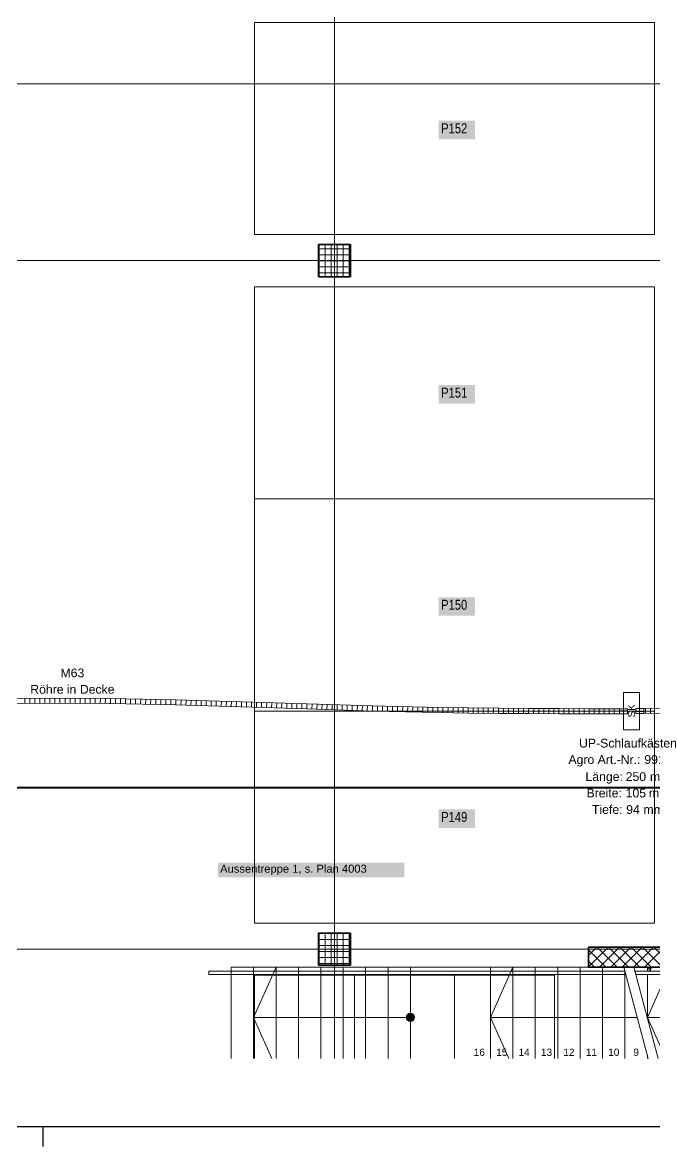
# Model space of a CAD drawing. Extents: x -882 to 613, y -179 to 707.
# Drawn here: x -652.5 to -494.5, y -179.5 to 101.3 of the extents above; entities that cross this region are included whole.
import ezdxf
from ezdxf.lldxf.tags import DXFTag

# ---------------------------------------------------------------- set-up
doc = ezdxf.new("R2010")
doc.units = 0
doc.layers.get('0').update_dxf_attribs({"lineweight": 13})
for name, color, linetype, lineweight, true_color in [('A-____-MATC-OTLN', 7, 'Strichpunkt - Mittel', 40, 0x0080ff), ('EL01_WAN_Röhre Decke', 1, 'Continuous', 13, 0xff0000), ('EL01_WAN_Röhre Decke Typ', 1, 'Continuous', 13, 0xff0000), ('EL01_WAN_Schlaufkasten', 1, 'Continuous', 13, 0xff0000)]:
    doc.layers.add(name, color=color, linetype=linetype, lineweight=lineweight, true_color=true_color)
for name, color, linetype, lineweight in [('A-____-NOTE-TEXT', 7, 'Continuous', 9), ('A-FLOR-____-OTLN', 7, 'Continuous', 9), ('A-FLOR-HRAL-MBND', 7, '_Verdeckte Linien_', 9), ('A-FLOR-HRAL-OTLN', 7, 'Continuous', 9), ('A-WALL-____-MCUT', 7, 'Continuous', 35), ('A-WALL-____-PATT', 7, 'Continuous', 35), ('C-PRKG-____-IDEN', 7, 'Continuous', 5), ('C-PRKG-____-OTLN', 7, 'Continuous', 9), ('S-COLS-____-MCUT', 7, 'Continuous', 35), ('S-COLS-____-OTLN', 7, 'Continuous', 9), ('S-GRID-____-OTLN', 7, 'Continuous', 5), ('S-STRS-____-MBND', 7, '_Strichpunkt - Fein', 9), ('S-STRS-____-OTLN', 7, 'Continuous', 9)]:
    doc.layers.add(name, color=color, linetype=linetype, lineweight=lineweight)
doc.styles.get("Standard").update_dxf_attribs({"font": 'arial.ttf'})
tags = doc.linetypes.add('_Rasterlinie_', pattern=[0.375, 0.2, -0.05, 0.075, -0.05]).pattern_tags.tags
tags[10:11] = [DXFTag(74, 4), DXFTag(75, 0), DXFTag(340, '0'), DXFTag(46, 1.0), DXFTag(50, 0.0), DXFTag(44, 0.0), DXFTag(45, 0.0)]
tags[8:9] = [DXFTag(74, 4), DXFTag(75, 0), DXFTag(340, '0'), DXFTag(46, 1.0), DXFTag(50, 0.0), DXFTag(44, 0.0), DXFTag(45, 0.0)]
tags[6:7] = [DXFTag(74, 4), DXFTag(75, 0), DXFTag(340, '0'), DXFTag(46, 1.0), DXFTag(50, 0.0), DXFTag(44, 0.0), DXFTag(45, 0.0)]
tags[4:5] = [DXFTag(74, 4), DXFTag(75, 0), DXFTag(340, '0'), DXFTag(46, 1.0), DXFTag(50, 0.0), DXFTag(44, 0.0), DXFTag(45, 0.0)]
tags = doc.linetypes.add('_Strichpunkt - Fein', pattern=[0.2, 0.1, -0.05, 0, -0.05]).pattern_tags.tags
tags[10:11] = [DXFTag(74, 4), DXFTag(75, 0), DXFTag(340, '0'), DXFTag(46, 1.0), DXFTag(50, 0.0), DXFTag(44, 0.0), DXFTag(45, 0.0)]
tags[8:9] = [DXFTag(74, 4), DXFTag(75, 0), DXFTag(340, '0'), DXFTag(46, 1.0), DXFTag(50, 0.0), DXFTag(44, 0.0), DXFTag(45, 0.0)]
tags[6:7] = [DXFTag(74, 4), DXFTag(75, 0), DXFTag(340, '0'), DXFTag(46, 1.0), DXFTag(50, 0.0), DXFTag(44, 0.0), DXFTag(45, 0.0)]
tags[4:5] = [DXFTag(74, 4), DXFTag(75, 0), DXFTag(340, '0'), DXFTag(46, 1.0), DXFTag(50, 0.0), DXFTag(44, 0.0), DXFTag(45, 0.0)]
tags = doc.linetypes.add('_Verdeckte Linien_', pattern=[0.15, 0.1, -0.05]).pattern_tags.tags
tags[6:7] = [DXFTag(74, 4), DXFTag(75, 0), DXFTag(340, '0'), DXFTag(46, 1.0), DXFTag(50, 0.0), DXFTag(44, 0.0), DXFTag(45, 0.0)]
tags[4:5] = [DXFTag(74, 4), DXFTag(75, 0), DXFTag(340, '0'), DXFTag(46, 1.0), DXFTag(50, 0.0), DXFTag(44, 0.0), DXFTag(45, 0.0)]
tags = doc.linetypes.add('Strichpunkt - Mittel', pattern=[0.35, 0.15, -0.1, 0, -0.1]).pattern_tags.tags
tags[10:11] = [DXFTag(74, 4), DXFTag(75, 0), DXFTag(340, '0'), DXFTag(46, 1.0), DXFTag(50, 0.0), DXFTag(44, 0.0), DXFTag(45, 0.0)]
tags[8:9] = [DXFTag(74, 4), DXFTag(75, 0), DXFTag(340, '0'), DXFTag(46, 1.0), DXFTag(50, 0.0), DXFTag(44, 0.0), DXFTag(45, 0.0)]
tags[6:7] = [DXFTag(74, 4), DXFTag(75, 0), DXFTag(340, '0'), DXFTag(46, 1.0), DXFTag(50, 0.0), DXFTag(44, 0.0), DXFTag(45, 0.0)]
tags[4:5] = [DXFTag(74, 4), DXFTag(75, 0), DXFTag(340, '0'), DXFTag(46, 1.0), DXFTag(50, 0.0), DXFTag(44, 0.0), DXFTag(45, 0.0)]
tags = doc.linetypes.add('STRICHPUNKT2', pattern=[12.7, 6.35, -3.175, 0, -3.175]).pattern_tags.tags
tags[10:11] = [DXFTag(74, 4), DXFTag(75, 0), DXFTag(340, '0'), DXFTag(46, 0.0), DXFTag(50, 0.0), DXFTag(44, 0.0), DXFTag(45, 0.0)]
tags[8:9] = [DXFTag(74, 4), DXFTag(75, 0), DXFTag(340, '0'), DXFTag(46, 0.0), DXFTag(50, 0.0), DXFTag(44, 0.0), DXFTag(45, 0.0)]
tags[6:7] = [DXFTag(74, 4), DXFTag(75, 0), DXFTag(340, '0'), DXFTag(46, 0.0), DXFTag(50, 0.0), DXFTag(44, 0.0), DXFTag(45, 0.0)]
tags[4:5] = [DXFTag(74, 4), DXFTag(75, 0), DXFTag(340, '0'), DXFTag(46, 0.0), DXFTag(50, 0.0), DXFTag(44, 0.0), DXFTag(45, 0.0)]

# ---------------------------------------------------------------- blocks, each defined once
blk = doc.blocks.new('Referenz-A0UJ2IESXE', base_point=(-902.38, -164.15))
at = {"layer": 'A-____-MATC-OTLN', "color": 0, "linetype": 'Strichpunkt - Mittel', "ltscale": 0.4}
blk.add_line((-854.49, -89.81), (391.8, -89.81), dxfattribs=at)
at = {"layer": 'A-____-NOTE-TEXT', "color": 7, "linetype": 'Continuous', "lineweight": 5, "ltscale": 0.13, "true_color": 0xffffff}
for points in [[(-603.58, -112.26), (-557.05, -112.26), (-603.58, -108.58)], [(-557.05, -112.26), (-603.58, -108.58), (-557.05, -108.58)]]:
    blk.add_solid(points, dxfattribs=at)
at = {"layer": 'A-FLOR-____-OTLN', "color": 0, "linetype": 'Continuous', "ltscale": 0.13}
blk.add_line((105.49, 85.94), (-794.51, 85.94), dxfattribs=at)
at = {"layer": 'A-FLOR-HRAL-MBND', "color": 0, "linetype": '_Verdeckte Linien_', "ltscale": 0.13}
for p, q in [((-605.91, -136.51), (-605.91, -135.71)), ((-594.71, -135.71), (-605.91, -135.71)), ((-594.71, -136.51), (-605.91, -136.51)), ((-549.91, -135.71), (-594.71, -135.71)), ((-549.91, -136.51), (-594.71, -136.51)), ((-535.51, -135.71), (-549.91, -135.71)), ((-535.51, -136.51), (-549.91, -136.51)), ((-501.93, -135.71), (-535.51, -135.71)), ((-501.72, -136.51), (-535.51, -136.51))]:
    blk.add_line(p, q, dxfattribs=at)
at = {"layer": 'A-FLOR-HRAL-OTLN', "color": 0, "linetype": 'Continuous', "ltscale": 0.13}
for p, q in [((-496.21, -134.71), (-496.21, -134.91)), ((-495.71, -134.71), (-496.21, -134.71)), ((-495.21, -134.71), (-495.71, -134.71)), ((-495.21, -134.91), (-495.21, -134.71)), ((-499.39, -135.71), (-499.18, -136.51)), ((-451.62, -135.71), (-499.39, -135.71)), ((-451.62, -136.51), (-499.18, -136.51)), ((-496.21, -134.91), (-495.71, -134.91)), ((-495.86, -134.91), (-495.86, -135.71)), ((-495.71, -134.91), (-495.21, -134.91)), ((-495.56, -135.71), (-495.56, -134.91))]:
    blk.add_line(p, q, dxfattribs=at)
at = {"layer": 'A-WALL-____-MCUT', "color": 0, "linetype": 'Continuous', "ltscale": 0.35}
for p, q in [((-394.51, -129.71), (-511.01, -129.71)), ((-511.01, -129.71), (-511.01, -134.71)), ((-511.01, -134.71), (-496.21, -134.71)), ((-495.21, -134.71), (-474.16, -134.71))]:
    blk.add_line(p, q, dxfattribs=at)
at = {"layer": 'A-WALL-____-PATT', "color": 0, "linetype": 'Continuous', "lineweight": 9, "ltscale": 0.13}
for p, q in [((-511.01, -131.77), (-508.95, -129.71)), ((-511.01, -134.6), (-506.12, -129.71)), ((-506.69, -134.71), (-511.01, -130.38)), ((-503.86, -134.71), (-508.86, -129.71)), ((-508.29, -134.71), (-503.29, -129.71)), ((-501.03, -134.71), (-506.03, -129.71)), ((-505.46, -134.71), (-500.46, -129.71)), ((-498.2, -134.71), (-503.2, -129.71)), ((-502.63, -134.71), (-497.63, -129.71)), ((-495.37, -134.71), (-500.37, -129.71)), ((-499.8, -134.71), (-494.8, -129.71)), ((-492.54, -134.71), (-497.54, -129.71)), ((-496.98, -134.71), (-491.98, -129.71)), ((-489.71, -134.71), (-494.71, -129.71)), ((-509.51, -134.71), (-511.01, -133.21))]:
    blk.add_line(p, q, dxfattribs=at)
at = {"layer": 'C-PRKG-____-IDEN', "color": 7, "linetype": 'Continuous', "ltscale": 0.13, "true_color": 0xffffff}
for points in [[(-548.47, 72.12), (-539.4, 72.12), (-548.47, 76.72)], [(-539.4, 72.12), (-548.47, 76.72), (-539.4, 76.72)], [(-548.47, 6.1), (-539.4, 6.1), (-548.47, 10.7)], [(-539.4, 6.1), (-548.47, 10.7), (-539.4, 10.7)], [(-548.47, -46.89), (-539.4, -46.89), (-548.47, -42.29)], [(-539.4, -46.89), (-548.47, -42.29), (-539.4, -42.29)], [(-548.47, -99.88), (-539.4, -99.88), (-548.47, -95.28)], [(-539.4, -99.88), (-548.47, -95.28), (-539.4, -95.28)]]:
    blk.add_solid(points, dxfattribs=at)
at = {"layer": 'C-PRKG-____-OTLN', "color": 0, "linetype": 'Continuous', "ltscale": 0.13}
for p, q in [((-594.51, 101.28), (-494.51, 101.28)), ((-594.51, 48.29), (-594.51, 101.28)), ((-494.51, 101.28), (-594.51, 101.28)), ((-594.51, 101.28), (-594.51, 48.29)), ((-594.51, 48.29), (-594.51, 101.28)), ((-594.51, 101.28), (-494.51, 101.28)), ((-594.51, 101.28), (-594.51, 101.28)), ((-494.51, 48.29), (-494.51, 101.28)), ((-494.51, 48.29), (-494.51, 101.28)), ((-494.51, 101.28), (-494.51, 48.29)), ((-494.51, 101.28), (-494.51, 101.28)), ((-594.51, 48.29), (-494.51, 48.29)), ((-594.51, 48.29), (-494.51, 48.29)), ((-494.51, 48.29), (-594.51, 48.29)), ((-594.51, 48.29), (-594.51, 48.29)), ((-494.51, 48.29), (-494.51, 48.29)), ((-594.51, 35.26), (-494.51, 35.26)), ((-594.51, 35.26), (-594.51, -17.73)), ((-594.51, 35.26), (-594.51, -17.73)), ((-494.51, 35.26), (-594.51, 35.26)), ((-594.51, 35.26), (-494.51, 35.26)), ((-594.51, -17.73), (-594.51, 35.26)), ((-594.51, 35.26), (-594.51, 35.26)), ((-494.51, 35.26), (-494.51, -17.73)), ((-494.51, -17.73), (-494.51, 35.26)), ((-494.51, 35.26), (-494.51, -17.73)), ((-494.51, 35.26), (-494.51, 35.26)), ((-594.51, -17.73), (-494.51, -17.73)), ((-594.51, -17.73), (-594.51, -70.72)), ((-594.51, -17.73), (-594.51, -70.72)), ((-494.51, -17.73), (-594.51, -17.73)), ((-594.51, -17.73), (-494.51, -17.73)), ((-594.51, -70.72), (-594.51, -17.73)), ((-594.51, -17.73), (-594.51, -17.73)), ((-594.51, -17.73), (-494.51, -17.73)), ((-594.51, -17.73), (-494.51, -17.73)), ((-494.51, -17.73), (-594.51, -17.73)), ((-594.51, -17.73), (-594.51, -17.73)), ((-494.51, -17.73), (-494.51, -70.72)), ((-494.51, -70.72), (-494.51, -17.73)), ((-494.51, -17.73), (-494.51, -70.72)), ((-494.51, -17.73), (-494.51, -17.73)), ((-494.51, -17.73), (-494.51, -17.73)), ((-594.51, -70.72), (-494.51, -70.72)), ((-594.51, -70.72), (-594.51, -123.71)), ((-594.51, -70.72), (-594.51, -123.71)), ((-494.51, -70.72), (-594.51, -70.72)), ((-594.51, -70.72), (-494.51, -70.72)), ((-594.51, -123.71), (-594.51, -70.72)), ((-594.51, -70.72), (-594.51, -70.72)), ((-594.51, -70.72), (-494.51, -70.72)), ((-594.51, -70.72), (-494.51, -70.72)), ((-494.51, -70.72), (-594.51, -70.72)), ((-594.51, -70.72), (-594.51, -70.72)), ((-494.51, -70.72), (-494.51, -123.71)), ((-494.51, -123.71), (-494.51, -70.72)), ((-494.51, -70.72), (-494.51, -123.71)), ((-494.51, -70.72), (-494.51, -70.72)), ((-494.51, -70.72), (-494.51, -70.72)), ((-594.51, -123.71), (-494.51, -123.71)), ((-594.51, -123.71), (-494.51, -123.71)), ((-494.51, -123.71), (-594.51, -123.71)), ((-594.51, -123.71), (-594.51, -123.71)), ((-494.51, -123.71), (-494.51, -123.71)), ((-594.51, -136.71), (-594.51, -157.46)), ((-569.51, -136.71), (-594.51, -136.71)), ((-569.51, -136.71), (-594.51, -136.71)), ((-594.51, -136.71), (-594.51, -157.46)), ((-594.51, -157.46), (-594.51, -136.71)), ((-594.51, -136.71), (-569.51, -136.71)), ((-594.51, -136.71), (-594.51, -136.71)), ((-569.51, -136.71), (-569.51, -157.46)), ((-544.51, -136.71), (-569.51, -136.71)), ((-544.51, -136.71), (-569.51, -136.71)), ((-569.51, -136.71), (-569.51, -157.46)), ((-569.51, -157.46), (-569.51, -136.71)), ((-569.51, -136.71), (-544.51, -136.71)), ((-569.51, -136.71), (-569.51, -136.71)), ((-569.51, -136.71), (-569.51, -157.46)), ((-569.51, -157.46), (-569.51, -136.71)), ((-569.51, -136.71), (-569.51, -157.46)), ((-569.51, -136.71), (-569.51, -136.71)), ((-544.51, -136.71), (-544.51, -157.46)), ((-519.51, -136.71), (-544.51, -136.71)), ((-519.51, -136.71), (-544.51, -136.71)), ((-544.51, -136.71), (-544.51, -157.46)), ((-544.51, -157.46), (-544.51, -136.71)), ((-544.51, -136.71), (-519.51, -136.71)), ((-544.51, -136.71), (-544.51, -136.71)), ((-544.51, -136.71), (-544.51, -157.46)), ((-544.51, -157.46), (-544.51, -136.71)), ((-544.51, -136.71), (-544.51, -157.46)), ((-544.51, -136.71), (-544.51, -136.71)), ((-519.51, -136.71), (-519.51, -157.46)), ((-519.51, -157.46), (-519.51, -136.71)), ((-519.51, -136.71), (-519.51, -157.46)), ((-519.51, -136.71), (-519.51, -136.71))]:
    blk.add_line(p, q, dxfattribs=at)
at = {"layer": 'S-COLS-____-MCUT', "color": 0, "linetype": 'Continuous', "ltscale": 0.35}
for p, q in [((-570.51, 45.79), (-578.51, 45.79)), ((-578.51, 45.79), (-578.51, 37.79)), ((-570.51, 37.79), (-570.51, 45.79)), ((-578.51, 37.79), (-570.51, 37.79)), ((-570.51, -126.21), (-578.51, -126.21)), ((-578.51, -126.21), (-578.51, -134.21)), ((-570.51, -134.21), (-570.51, -126.21)), ((-578.51, -134.21), (-570.51, -134.21))]:
    blk.add_line(p, q, dxfattribs=at)
at = {"layer": 'S-COLS-____-OTLN', "color": 0, "linetype": 'Continuous', "ltscale": 0.13}
for p, q in [((-578.35, 37.79), (-578.35, 45.79)), ((-576.85, 37.79), (-576.85, 45.79)), ((-575.35, 37.79), (-575.35, 45.79)), ((-573.85, 37.79), (-573.85, 45.79)), ((-572.35, 37.79), (-572.35, 45.79)), ((-570.85, 37.79), (-570.85, 45.79)), ((-578.51, 44.76), (-570.51, 44.76)), ((-578.51, 43.26), (-570.51, 43.26)), ((-578.51, 41.76), (-570.51, 41.76)), ((-578.51, 40.26), (-570.51, 40.26)), ((-578.51, 38.76), (-570.51, 38.76)), ((-578.51, -126.24), (-570.51, -126.24)), ((-578.35, -134.21), (-578.35, -126.21)), ((-576.85, -134.21), (-576.85, -126.21)), ((-575.35, -134.21), (-575.35, -126.21)), ((-573.85, -134.21), (-573.85, -126.21)), ((-572.35, -134.21), (-572.35, -126.21)), ((-570.85, -134.21), (-570.85, -126.21)), ((-578.51, -127.74), (-570.51, -127.74)), ((-578.51, -129.24), (-570.51, -129.24)), ((-578.51, -130.74), (-570.51, -130.74)), ((-578.51, -132.24), (-570.51, -132.24)), ((-578.51, -133.74), (-570.51, -133.74))]:
    blk.add_line(p, q, dxfattribs=at)
at = {"layer": 'S-GRID-____-OTLN', "color": 0, "linetype": '_Rasterlinie_', "ltscale": 0.13}
for p, q in [((-574.51, -157.46), (-574.51, 660.29)), ((-854.49, 41.79), (45.92, 41.79)), ((-854.49, -130.21), (391.8, -130.21))]:
    blk.add_line(p, q, dxfattribs=at)
at = {"layer": 'S-STRS-____-MBND', "color": 0, "linetype": '_Strichpunkt - Fein', "ltscale": 0.13}
for p, q in [((-600.31, -157.46), (-600.31, -134.71)), ((-555.51, -134.71), (-600.31, -134.71)), ((-594.71, -157.46), (-594.71, -134.71)), ((-594.71, -157.46), (-594.71, -134.71)), ((-589.11, -157.46), (-589.11, -134.71)), ((-589.11, -157.46), (-589.11, -134.71)), ((-583.51, -157.46), (-583.51, -134.71)), ((-583.51, -157.46), (-583.51, -134.71)), ((-577.91, -157.46), (-577.91, -134.71)), ((-577.91, -157.46), (-577.91, -134.71)), ((-572.31, -157.46), (-572.31, -134.71)), ((-572.31, -157.46), (-572.31, -134.71)), ((-566.71, -157.46), (-566.71, -134.71)), ((-566.71, -157.46), (-566.71, -134.71)), ((-561.11, -157.46), (-561.11, -134.71)), ((-561.11, -157.46), (-561.11, -134.71)), ((-535.51, -134.71), (-555.51, -134.71)), ((-555.51, -157.46), (-555.51, -134.71)), ((-555.51, -157.46), (-555.51, -134.71)), ((-535.51, -157.46), (-535.51, -134.71)), ((-502.2, -134.71), (-535.51, -134.71)), ((-535.51, -157.46), (-535.51, -134.71)), ((-529.91, -157.46), (-529.91, -134.71)), ((-529.91, -157.46), (-529.91, -134.71)), ((-524.31, -157.46), (-524.31, -134.71)), ((-524.31, -157.46), (-524.31, -134.71)), ((-518.71, -157.46), (-518.71, -134.71)), ((-518.71, -157.46), (-518.71, -134.71)), ((-513.11, -157.46), (-513.11, -134.71)), ((-513.11, -157.46), (-513.11, -134.71)), ((-507.51, -157.46), (-507.51, -134.71)), ((-507.51, -157.46), (-507.51, -134.71)), ((-502.2, -134.71), (-496.11, -157.46)), ((-501.91, -157.46), (-501.91, -135.79)), ((-501.91, -157.46), (-501.91, -135.79)), ((-496.31, -157.46), (-496.31, -156.69)), ((-496.31, -157.46), (-496.31, -156.69))]:
    blk.add_line(p, q, dxfattribs=at)
at = {"layer": 'S-STRS-____-MBND', "color": 0, "linetype": '_Verdeckte Linien_', "ltscale": 0.13}
for p, q in [((-594.71, -147.21), (-589.11, -134.71)), ((-535.51, -147.21), (-529.91, -134.71)), ((-555.51, -147.21), (-594.71, -147.21)), ((-594.71, -147.21), (-590.12, -157.46)), ((-556.5, -147.08), (-556.51, -147.21)), ((-556.51, -147.21), (-556.5, -147.34)), ((-556.48, -146.95), (-556.5, -147.08)), ((-556.5, -147.34), (-556.48, -147.47)), ((-556.44, -146.83), (-556.48, -146.95)), ((-556.48, -147.47), (-556.44, -147.59)), ((-556.17, -146.45), (-556.47, -146.93)), ((-556.47, -146.93), (-556.47, -147.49)), ((-556.47, -147.49), (-556.17, -147.96)), ((-556.38, -146.71), (-556.44, -146.83)), ((-556.44, -147.59), (-556.38, -147.71)), ((-556.31, -146.6), (-556.38, -146.71)), ((-556.38, -147.71), (-556.31, -147.82)), ((-556.22, -146.5), (-556.31, -146.6)), ((-556.31, -147.82), (-556.22, -147.92)), ((-556.12, -146.41), (-556.22, -146.5)), ((-556.22, -147.92), (-556.12, -148)), ((-555.65, -146.22), (-556.17, -146.45)), ((-556.17, -147.96), (-555.65, -148.2)), ((-556.01, -146.34), (-556.12, -146.41)), ((-556.12, -148), (-556.01, -148.07)), ((-555.89, -146.28), (-556.01, -146.34)), ((-556.01, -148.07), (-555.89, -148.13)), ((-555.77, -146.24), (-555.89, -146.28)), ((-555.89, -148.13), (-555.77, -148.17)), ((-555.64, -146.22), (-555.77, -146.24)), ((-555.77, -148.17), (-555.64, -148.2)), ((-555.1, -146.3), (-555.65, -146.22)), ((-555.65, -148.2), (-555.1, -148.12)), ((-555.51, -146.21), (-555.64, -146.22)), ((-555.64, -148.2), (-555.51, -148.21)), ((-555.38, -146.22), (-555.51, -146.21)), ((-555.51, -148.21), (-555.38, -148.2)), ((-555.25, -146.24), (-555.38, -146.22)), ((-555.38, -148.2), (-555.25, -148.17)), ((-555.13, -146.28), (-555.25, -146.24)), ((-555.25, -148.17), (-555.13, -148.13)), ((-555.01, -146.34), (-555.13, -146.28)), ((-555.13, -148.13), (-555.01, -148.07)), ((-554.67, -146.67), (-555.1, -146.3)), ((-555.1, -148.12), (-554.67, -147.75)), ((-554.9, -146.41), (-555.01, -146.34)), ((-555.01, -148.07), (-554.9, -148)), ((-554.81, -146.5), (-554.9, -146.41)), ((-554.9, -148), (-554.81, -147.92)), ((-554.72, -146.6), (-554.81, -146.5)), ((-554.81, -147.92), (-554.72, -147.82)), ((-554.65, -146.71), (-554.72, -146.6)), ((-554.72, -147.82), (-554.65, -147.71)), ((-554.51, -147.21), (-554.67, -146.67)), ((-554.67, -147.75), (-554.51, -147.21)), ((-554.59, -146.83), (-554.65, -146.71)), ((-554.65, -147.71), (-554.59, -147.59)), ((-554.55, -146.95), (-554.59, -146.83)), ((-554.59, -147.59), (-554.55, -147.47)), ((-554.52, -147.08), (-554.55, -146.95)), ((-554.55, -147.47), (-554.52, -147.34)), ((-554.51, -147.21), (-554.52, -147.08)), ((-554.52, -147.34), (-554.51, -147.21)), ((-498.85, -147.21), (-535.51, -147.21)), ((-535.51, -147.21), (-530.92, -157.46))]:
    blk.add_line(p, q, dxfattribs=at)
at = {"layer": 'S-STRS-____-MBND', "color": 0, "linetype": 'Continuous', "ltscale": 0.13}
blk.add_line((-499.66, -134.71), (-493.57, -157.46), dxfattribs=at)
at = {"layer": 'S-STRS-____-MBND', "color": 0, "linetype": '_Verdeckte Linien_', "ltscale": 0.13}
for points in [[(-556.5, -147.21), (-556.51, -147.21), (-556.5, -147.05)], [(-556.5, -147.36), (-556.5, -147.21), (-556.51, -147.21)], [(-556.46, -147.05), (-556.5, -147.05), (-556.46, -146.9)], [(-556.48, -147.36), (-556.5, -147.36), (-556.5, -147.05)], [(-556.46, -147.52), (-556.46, -147.05), (-556.5, -147.05)], [(-556.46, -147.52), (-556.48, -147.36), (-556.5, -147.36)], [(-556.17, -146.93), (-556.47, -146.93), (-556.17, -146.45)], [(-556.31, -147.49), (-556.47, -147.49), (-556.47, -146.93)], [(-556.17, -147.96), (-556.17, -146.93), (-556.47, -146.93)], [(-556.17, -147.96), (-556.31, -147.49), (-556.47, -147.49)], [(-556.4, -146.9), (-556.46, -146.9), (-556.4, -146.75)], [(-556.41, -147.52), (-556.46, -147.52), (-556.46, -146.9)], [(-556.4, -147.66), (-556.4, -146.9), (-556.46, -146.9)], [(-556.4, -147.66), (-556.41, -147.52), (-556.46, -147.52)], [(-556.32, -146.75), (-556.4, -146.75), (-556.32, -146.62)], [(-556.33, -147.66), (-556.4, -147.66), (-556.4, -146.75)], [(-556.32, -147.8), (-556.32, -146.75), (-556.4, -146.75)], [(-556.32, -147.8), (-556.33, -147.66), (-556.4, -147.66)], [(-556.22, -146.62), (-556.32, -146.62), (-556.22, -146.5)], [(-556.23, -147.8), (-556.32, -147.8), (-556.32, -146.62)], [(-556.22, -147.92), (-556.22, -146.62), (-556.32, -146.62)], [(-556.22, -147.92), (-556.23, -147.8), (-556.32, -147.8)], [(-556.1, -146.5), (-556.22, -146.5), (-556.1, -146.4)], [(-556.11, -147.92), (-556.22, -147.92), (-556.22, -146.5)], [(-556.1, -148.02), (-556.1, -146.5), (-556.22, -146.5)], [(-556.1, -148.02), (-556.11, -147.92), (-556.22, -147.92)], [(-555.65, -146.45), (-556.17, -146.45), (-555.65, -146.22)], [(-555.72, -147.96), (-556.17, -147.96), (-556.17, -146.45)], [(-555.65, -148.2), (-555.65, -146.45), (-556.17, -146.45)], [(-555.65, -148.2), (-555.72, -147.96), (-556.17, -147.96)], [(-555.97, -146.4), (-556.1, -146.4), (-555.97, -146.32)], [(-555.97, -148.02), (-556.1, -148.02), (-556.1, -146.4)], [(-555.97, -148.1), (-555.97, -146.4), (-556.1, -146.4)], [(-555.97, -148.1), (-555.97, -148.02), (-556.1, -148.02)], [(-555.82, -146.32), (-555.97, -146.32), (-555.82, -146.26)], [(-555.83, -148.1), (-555.97, -148.1), (-555.97, -146.32)], [(-555.82, -148.16), (-555.82, -146.32), (-555.97, -146.32)], [(-555.82, -148.16), (-555.83, -148.1), (-555.97, -148.1)], [(-555.67, -146.26), (-555.82, -146.26), (-555.67, -146.22)], [(-555.67, -148.16), (-555.82, -148.16), (-555.82, -146.26)], [(-555.67, -148.2), (-555.67, -146.26), (-555.82, -146.26)], [(-555.67, -148.2), (-555.67, -148.16), (-555.82, -148.16)], [(-555.51, -146.22), (-555.67, -146.22), (-555.51, -146.21)], [(-555.51, -148.2), (-555.67, -148.2), (-555.67, -146.22)], [(-555.51, -148.21), (-555.51, -146.22), (-555.67, -146.22)], [(-555.51, -148.21), (-555.51, -148.2), (-555.67, -148.2)], [(-555.1, -148.12), (-555.65, -148.12), (-555.65, -146.22)], [(-555.1, -146.3), (-555.63, -146.3), (-555.65, -146.22)], [(-555.65, -148.2), (-555.1, -148.12), (-555.65, -148.12)], [(-555.1, -148.12), (-555.1, -146.3), (-555.63, -146.3)], [(-555.36, -148.2), (-555.51, -148.2), (-555.51, -146.21)], [(-555.36, -146.22), (-555.51, -146.22), (-555.51, -146.21)], [(-555.36, -148.2), (-555.36, -146.22), (-555.51, -146.22)], [(-555.51, -148.21), (-555.36, -148.2), (-555.51, -148.2)], [(-555.2, -148.16), (-555.36, -148.16), (-555.36, -146.22)], [(-555.2, -146.26), (-555.35, -146.26), (-555.36, -146.22)], [(-555.36, -148.2), (-555.2, -148.16), (-555.36, -148.16)], [(-555.2, -148.16), (-555.2, -146.26), (-555.35, -146.26)], [(-555.06, -148.1), (-555.2, -148.1), (-555.2, -146.26)], [(-555.06, -146.32), (-555.2, -146.32), (-555.2, -146.26)], [(-555.06, -148.1), (-555.06, -146.32), (-555.2, -146.32)], [(-555.2, -148.16), (-555.06, -148.1), (-555.2, -148.1)], [(-554.67, -147.75), (-555.1, -147.75), (-555.1, -146.3)], [(-554.67, -146.67), (-554.99, -146.67), (-555.1, -146.3)], [(-555.1, -148.12), (-554.67, -147.75), (-555.1, -147.75)], [(-554.92, -148.02), (-555.06, -148.02), (-555.06, -146.32)], [(-554.92, -146.4), (-555.05, -146.4), (-555.06, -146.32)], [(-555.06, -148.1), (-554.92, -148.02), (-555.06, -148.02)], [(-554.92, -148.02), (-554.92, -146.4), (-555.05, -146.4)], [(-554.67, -147.75), (-554.67, -146.67), (-554.99, -146.67)], [(-554.81, -147.92), (-554.92, -147.92), (-554.92, -146.4)], [(-554.81, -146.5), (-554.92, -146.5), (-554.92, -146.4)], [(-554.81, -147.92), (-554.81, -146.5), (-554.92, -146.5)], [(-554.92, -148.02), (-554.81, -147.92), (-554.92, -147.92)], [(-554.7, -147.8), (-554.81, -147.8), (-554.81, -146.5)], [(-554.7, -146.62), (-554.8, -146.62), (-554.81, -146.5)], [(-554.81, -147.92), (-554.7, -147.8), (-554.81, -147.8)], [(-554.7, -147.8), (-554.7, -146.62), (-554.8, -146.62)], [(-554.62, -147.66), (-554.7, -147.66), (-554.7, -146.62)], [(-554.62, -146.75), (-554.69, -146.75), (-554.7, -146.62)], [(-554.7, -147.8), (-554.62, -147.66), (-554.7, -147.66)], [(-554.62, -147.66), (-554.62, -146.75), (-554.69, -146.75)], [(-554.51, -147.21), (-554.67, -147.21), (-554.67, -146.67)], [(-554.67, -147.75), (-554.51, -147.21), (-554.67, -147.21)], [(-554.56, -147.52), (-554.62, -147.52), (-554.62, -146.75)], [(-554.56, -146.9), (-554.61, -146.9), (-554.62, -146.75)], [(-554.62, -147.66), (-554.56, -147.52), (-554.62, -147.52)], [(-554.56, -147.52), (-554.56, -146.9), (-554.61, -146.9)], [(-554.52, -147.36), (-554.56, -147.36), (-554.56, -146.9)], [(-554.52, -147.05), (-554.55, -147.05), (-554.56, -146.9)], [(-554.56, -147.52), (-554.52, -147.36), (-554.56, -147.36)], [(-554.52, -147.36), (-554.52, -147.05), (-554.55, -147.05)], [(-554.51, -147.21), (-554.52, -147.21), (-554.52, -147.05)], [(-554.52, -147.36), (-554.51, -147.21), (-554.52, -147.21)]]:
    blk.add_solid(points, dxfattribs=at)
at = {"layer": 'S-STRS-____-OTLN', "color": 0, "linetype": '_Verdeckte Linien_', "ltscale": 0.13}
for p, q in [((-496.31, -135.71), (-496.31, -134.71)), ((-496.31, -147.21), (-496.31, -136.51))]:
    blk.add_line(p, q, dxfattribs=at)
at = {"layer": 'S-STRS-____-OTLN', "color": 0, "linetype": 'Continuous', "ltscale": 0.13}
for p, q in [((-496.31, -135.71), (-496.31, -134.71)), ((-496.31, -147.21), (-496.31, -136.51)), ((-496.31, -147.21), (-491.52, -136.51)), ((-490.71, -147.21), (-496.31, -147.21)), ((-496.31, -147.21), (-491.72, -157.46))]:
    blk.add_line(p, q, dxfattribs=at)
at = {"layer": 'A-____-NOTE-TEXT', "color": 0, "linetype": 'Continuous', "lineweight": 5, "ltscale": 0.13, "insert": (-603.08, -109.08), "char_height": 2, "attachment_point": 1}
blk.add_mtext('{\\fArial;Aussentreppe 1, s. Plan 4003}', dxfattribs=at)
at = {"layer": 'C-PRKG-____-IDEN', "color": 0, "linetype": 'Continuous', "ltscale": 0.13, "char_height": 2.5, "attachment_point": 1}
for s, insert in [('{\\W0.8;\\fArial;P152}', (-547.84, 76.1)), ('{\\W0.8;\\fArial;P151}', (-547.84, 10.07)), ('{\\W0.8;\\fArial;P150}', (-547.84, -42.91)), ('{\\W0.8;\\fArial;P149}', (-547.84, -95.9))]:
    blk.add_mtext(s, dxfattribs=dict(at, insert=insert))
at = {"layer": 'S-STRS-____-OTLN', "color": 0, "linetype": 'Continuous', "ltscale": 0.13, "char_height": 1.8, "attachment_point": 1}
for s, insert in [('{\\fArial;16}', (-539.7, -155.03)), ('{\\fArial;15}', (-534.1, -155.03)), ('{\\fArial;14}', (-528.5, -155.03)), ('{\\fArial;13}', (-522.9, -155.03)), ('{\\fArial;12}', (-517.3, -155.03)), ('{\\fArial;11}', (-511.7, -155.03)), ('{\\fArial;10}', (-506.1, -155.03)), ('{\\fArial;9}', (-499.8, -155.03))]:
    blk.add_mtext(s, dxfattribs=dict(at, insert=insert))
blk = doc.blocks.new('MText-A0UJ2IHKXE', base_point=(-650.53, -66.37))
at = {"color": 0, "linetype": 'ByBlock', "lineweight": -2, "ltscale": 0.13, "char_height": 2.1875, "attachment_point": 1}
for s, insert in [('{\\fArial;M63}', (-642.97, -60.09)), ('{\\fArial;Röhre}', (-650.53, -64.18)), ('{\\fArial;in}', (-641.4, -64.18)), ('{\\fArial;Decke}', (-638.14, -64.18))]:
    blk.add_mtext(s, dxfattribs=dict(at, insert=insert))
blk = doc.blocks.new('Schlaufkasten Decke (multi)-A0UJ2IJKXE', base_point=(-502.25, -75.36))
at = {"color": 0, "linetype": 'ByBlock', "lineweight": -2, "ltscale": 0.13}
for p, q in [((-502.25, -66.08), (-498.25, -66.08)), ((-502.25, -75.36), (-502.25, -66.08)), ((-498.25, -66.08), (-498.25, -75.36)), ((-498.25, -75.36), (-502.25, -75.36))]:
    blk.add_line(p, q, dxfattribs=at)
at = {"color": 0, "linetype": 'ByBlock', "lineweight": -2, "ltscale": 0.13, "insert": (-501.13, -72.3), "char_height": 1.76, "attachment_point": 1, "rotation": 90}
blk.add_mtext('{\\fArial;SK}', dxfattribs=at)
blk = doc.blocks.new('Flexrohr-A0UJ2IL0XE', base_point=(-757.21, -71.37))
at = {"color": 0, "linetype": 'ByBlock', "lineweight": -2, "ltscale": 0.13}
for p, q in [((-647.04, -67.47), (-665.41, -67.7)), ((-647.04, -68.73), (-665.38, -68.96)), ((-651.92, -67.57), (-651.91, -68.76)), ((-650.66, -67.56), (-650.66, -68.74)), ((-649.4, -67.54), (-649.4, -68.73)), ((-648.14, -67.53), (-648.14, -68.71)), ((-630.61, -67.58), (-647.04, -67.47)), ((-630.63, -68.84), (-647.04, -68.73)), ((-646.88, -67.51), (-646.88, -68.7)), ((-645.62, -67.52), (-645.62, -68.71)), ((-644.36, -67.53), (-644.36, -68.71)), ((-643.1, -67.54), (-643.1, -68.72)), ((-641.84, -67.55), (-641.84, -68.73)), ((-640.58, -67.55), (-640.58, -68.74)), ((-639.32, -67.56), (-639.32, -68.75)), ((-638.06, -67.57), (-638.06, -68.75)), ((-636.8, -67.58), (-636.8, -68.76)), ((-635.54, -67.58), (-635.55, -68.77)), ((-634.27, -67.59), (-634.29, -68.78)), ((-633.01, -67.6), (-633.03, -68.78)), ((-631.75, -67.61), (-631.77, -68.79)), ((-614.21, -69.17), (-630.63, -68.84)), ((-614.18, -67.91), (-630.61, -67.58)), ((-630.49, -67.62), (-630.51, -68.8)), ((-629.23, -67.64), (-629.25, -68.83)), ((-627.97, -67.67), (-627.99, -68.85)), ((-626.71, -67.69), (-626.73, -68.88)), ((-625.45, -67.72), (-625.47, -68.9)), ((-624.19, -67.75), (-624.21, -68.93)), ((-622.93, -67.77), (-622.95, -68.96)), ((-621.67, -67.8), (-621.69, -68.98)), ((-620.41, -67.82), (-620.44, -69.01)), ((-619.15, -67.85), (-619.18, -69.03)), ((-617.89, -67.88), (-617.92, -69.06)), ((-616.63, -67.9), (-616.66, -69.09)), ((-615.37, -67.93), (-615.4, -69.11)), ((-597.8, -69.65), (-614.21, -69.17)), ((-597.76, -68.4), (-614.18, -67.91)), ((-614.11, -67.95), (-614.14, -69.14)), ((-612.85, -67.99), (-612.88, -69.17)), ((-611.59, -68.03), (-611.62, -69.21)), ((-610.33, -68.06), (-610.36, -69.25)), ((-609.07, -68.1), (-609.1, -69.29)), ((-607.81, -68.14), (-607.84, -69.32)), ((-606.55, -68.18), (-606.58, -69.36)), ((-605.29, -68.21), (-605.33, -69.4)), ((-604.03, -68.25), (-604.07, -69.43)), ((-602.77, -68.29), (-602.81, -69.47)), ((-601.51, -68.32), (-601.55, -69.51)), ((-600.25, -68.36), (-600.29, -69.54)), ((-598.99, -68.4), (-599.03, -69.58)), ((-581.37, -70.19), (-597.8, -69.65)), ((-597.73, -68.43), (-597.77, -69.62)), ((-581.33, -68.93), (-597.76, -68.4)), ((-596.48, -68.48), (-596.51, -69.66)), ((-595.22, -68.52), (-595.25, -69.7)), ((-593.96, -68.56), (-593.99, -69.74)), ((-592.7, -68.6), (-592.73, -69.78)), ((-591.44, -68.64), (-591.48, -69.82)), ((-590.18, -68.68), (-590.22, -69.87)), ((-588.92, -68.72), (-588.96, -69.91)), ((-587.66, -68.76), (-587.7, -69.95)), ((-586.4, -68.81), (-586.44, -69.99)), ((-585.14, -68.85), (-585.18, -70.03)), ((-583.88, -68.89), (-583.92, -70.07)), ((-582.62, -68.93), (-582.66, -70.11)), ((-581.37, -68.97), (-581.4, -70.15)), ((-564.91, -69.44), (-581.33, -68.93)), ((-580.11, -69.01), (-580.14, -70.19)), ((-578.85, -69.05), (-578.88, -70.23)), ((-577.59, -69.09), (-577.63, -70.27)), ((-576.33, -69.13), (-576.37, -70.31)), ((-575.07, -69.16), (-575.11, -70.35)), ((-573.81, -69.2), (-573.85, -70.39)), ((-572.55, -69.24), (-572.59, -70.43)), ((-571.29, -69.28), (-571.33, -70.47)), ((-570.04, -69.32), (-570.07, -70.5)), ((-568.78, -69.36), (-568.81, -70.54)), ((-567.52, -69.4), (-567.55, -70.58)), ((-566.26, -69.44), (-566.29, -70.62)), ((-565, -69.48), (-565.03, -70.66)), ((-548.5, -69.83), (-564.91, -69.44)), ((-563.74, -69.51), (-563.77, -70.69)), ((-562.48, -69.54), (-562.51, -70.72)), ((-561.22, -69.57), (-561.25, -70.75)), ((-559.97, -69.59), (-560, -70.78)), ((-558.71, -69.62), (-558.74, -70.81)), ((-557.45, -69.65), (-557.48, -70.84)), ((-556.19, -69.68), (-556.22, -70.87)), ((-554.93, -69.71), (-554.96, -70.9)), ((-553.67, -69.74), (-553.7, -70.93)), ((-552.41, -69.77), (-552.44, -70.96)), ((-551.15, -69.8), (-551.18, -70.99)), ((-549.89, -69.83), (-549.92, -71.02)), ((-548.63, -69.86), (-548.66, -71.05)), ((-540.97, -69.94), (-548.5, -69.83)), ((-547.38, -69.88), (-547.4, -71.07)), ((-546.12, -69.9), (-546.14, -71.09)), ((-544.86, -69.92), (-544.88, -71.11)), ((-543.6, -69.94), (-543.62, -71.12)), ((-542.34, -69.96), (-542.36, -71.14)), ((-541.08, -69.98), (-541.1, -71.16)), ((-533.43, -70.02), (-540.97, -69.94)), ((-539.82, -69.99), (-539.84, -71.18)), ((-538.57, -70.01), (-538.58, -71.19)), ((-537.31, -70.02), (-537.32, -71.2)), ((-536.05, -70.03), (-536.06, -71.22)), ((-534.79, -70.05), (-534.8, -71.23)), ((-533.53, -70.06), (-533.54, -71.24)), ((-525.9, -70.07), (-533.43, -70.02)), ((-532.27, -70.07), (-532.28, -71.25)), ((-531.01, -70.08), (-531.02, -71.26)), ((-529.75, -70.08), (-529.76, -71.27)), ((-528.49, -70.09), (-528.5, -71.28)), ((-527.23, -70.1), (-527.24, -71.28)), ((-525.97, -70.11), (-525.98, -71.29)), ((-518.37, -70.1), (-525.9, -70.07)), ((-524.71, -70.11), (-524.72, -71.3)), ((-523.45, -70.12), (-523.46, -71.3)), ((-522.2, -70.12), (-522.2, -71.31)), ((-520.94, -70.13), (-520.94, -71.31)), ((-519.68, -70.13), (-519.68, -71.31)), ((-518.42, -70.13), (-518.42, -71.32)), ((-510.83, -70.11), (-518.37, -70.1)), ((-517.16, -70.14), (-517.16, -71.32)), ((-515.9, -70.14), (-515.9, -71.32)), ((-514.64, -70.14), (-514.64, -71.32)), ((-513.38, -70.14), (-513.38, -71.33)), ((-512.12, -70.14), (-512.12, -71.33)), ((-510.86, -70.15), (-510.86, -71.33)), ((-503.3, -70.11), (-510.83, -70.11)), ((-509.6, -70.15), (-509.6, -71.33)), ((-508.34, -70.15), (-508.34, -71.33)), ((-507.08, -70.15), (-507.08, -71.33)), ((-505.82, -70.15), (-505.82, -71.33)), ((-504.56, -70.15), (-504.56, -71.33)), ((-503.3, -70.13), (-503.3, -70.11)), ((-503.3, -70.19), (-503.3, -70.13)), ((-564.95, -70.7), (-581.37, -70.19)), ((-548.52, -71.09), (-564.95, -70.7)), ((-540.98, -71.2), (-548.52, -71.09)), ((-533.45, -71.28), (-540.98, -71.2)), ((-525.91, -71.33), (-533.45, -71.28)), ((-518.37, -71.36), (-525.91, -71.33)), ((-510.84, -71.37), (-518.37, -71.36)), ((-503.3, -71.37), (-510.84, -71.37)), ((-503.3, -70.29), (-503.3, -70.19)), ((-503.3, -70.43), (-503.3, -70.29)), ((-503.3, -70.58), (-503.3, -70.43)), ((-503.3, -70.74), (-503.3, -70.58)), ((-503.3, -70.74), (-503.3, -70.9)), ((-503.3, -70.9), (-503.3, -71.06)), ((-503.3, -71.06), (-503.3, -71.19)), ((-503.3, -71.19), (-503.3, -71.29)), ((-503.3, -71.29), (-503.3, -71.35)), ((-503.3, -71.35), (-503.3, -71.37))]:
    blk.add_line(p, q, dxfattribs=at)
blk = doc.blocks.new('Flexrohr-A0UJ2IM0XE', base_point=(-497.2, -71.37))
at = {"color": 0, "linetype": 'ByBlock', "lineweight": -2, "ltscale": 0.13}
for p, q in [((-476.43, -69.89), (-497.2, -70.07)), ((-497.2, -70.09), (-497.2, -70.07)), ((-497.2, -70.15), (-497.2, -70.09)), ((-497.2, -70.25), (-497.2, -70.15)), ((-496.74, -70.1), (-496.74, -71.28)), ((-495.48, -70.09), (-495.48, -71.27)), ((-497.2, -70.38), (-497.2, -70.25)), ((-497.2, -70.53), (-497.2, -70.38)), ((-497.2, -70.7), (-497.2, -70.53)), ((-497.2, -70.7), (-497.2, -70.86)), ((-497.2, -70.86), (-497.2, -71.01)), ((-497.2, -71.01), (-497.2, -71.14)), ((-497.2, -71.14), (-497.2, -71.24)), ((-476.41, -71.15), (-497.2, -71.33)), ((-497.2, -71.24), (-497.2, -71.3)), ((-497.2, -71.3), (-497.2, -71.33))]:
    blk.add_line(p, q, dxfattribs=at)
blk = doc.blocks.new('Wickelfalzrohr-A0UJ2IMCXE', base_point=(-499.2, -71.33))
at = {"color": 0, "linetype": 'ByBlock', "lineweight": -2, "ltscale": 0.13}
for p, q in [((-497.2, -70.07), (-499.2, -70.07)), ((-499.2, -70.44), (-499.2, -70.07)), ((-497.2, -70.44), (-497.2, -70.07)), ((-499.2, -70.96), (-499.2, -70.44)), ((-499.2, -71.33), (-499.2, -70.96)), ((-499.2, -71.33), (-497.2, -71.33)), ((-497.2, -70.96), (-497.2, -70.44)), ((-497.2, -71.33), (-497.2, -70.96))]:
    blk.add_line(p, q, dxfattribs=at)
at = {"color": 0, "linetype": 'STRICHPUNKT2', "lineweight": 25, "ltscale": 0.25}
blk.add_line((-499.2, -70.7), (-497.2, -70.7), dxfattribs=at)
blk = doc.blocks.new('Wickelfalzrohr-A0UJ2IMEXE', base_point=(-503.3, -71.37))
at = {"color": 0, "linetype": 'ByBlock', "lineweight": -2, "ltscale": 0.13}
for p, q in [((-501.3, -70.11), (-503.3, -70.11)), ((-503.3, -70.11), (-503.3, -70.48)), ((-501.3, -70.11), (-501.3, -70.48)), ((-503.3, -70.48), (-503.3, -71)), ((-503.3, -71), (-503.3, -71.37)), ((-503.3, -71.37), (-501.3, -71.37)), ((-501.3, -70.48), (-501.3, -71)), ((-501.3, -71), (-501.3, -71.37))]:
    blk.add_line(p, q, dxfattribs=at)
at = {"color": 0, "linetype": 'STRICHPUNKT2', "lineweight": 25, "ltscale": 0.25}
blk.add_line((-501.3, -70.74), (-503.3, -70.74), dxfattribs=at)
blk = doc.blocks.new('MText-A0UJ2IMYXE', base_point=(-516.03, -96.38))
at = {"color": 0, "linetype": 'ByBlock', "lineweight": -2, "ltscale": 0.13, "char_height": 2.1875, "attachment_point": 1}
for s, insert in [('{\\fArial;UP-Schlaufkästen}', (-513.37, -77.62)), ('{\\fArial;Agro}', (-516.03, -81.72)), ('{\\fArial;Art.-Nr.:}', (-508.73, -81.72)), ('{\\fArial;9914.01}', (-497.06, -81.72)), ('{\\fArial;Länge:}', (-511.77, -85.98)), ('{\\fArial;250}', (-501.72, -85.98)), ('{\\fArial;mm}', (-495.66, -85.98)), ('{\\fArial;Breite:}', (-511.51, -90.08)), ('{\\fArial;105}', (-501.73, -90.08)), ('{\\fArial;mm}', (-495.92, -90.08)), ('{\\fArial;Tiefe:}', (-510.14, -94.2)), ('{\\fArial;94}', (-501.6, -94.2)), ('{\\fArial;mm}', (-497.28, -94.2))]:
    blk.add_mtext(s, dxfattribs=dict(at, insert=insert))

msp = doc.modelspace()

# ---------------------------------------------------------------- linework, layer by layer
at = {"color": 0, "linetype": 'ByBlock', "lineweight": -2, "ltscale": 0.13}
for p, q in [((-882.42, -174.47), (607.58, -174.47)), ((-647.42, -174.47), (-647.42, -179.47))]:
    msp.add_line(p, q, dxfattribs=at)

# ---------------------------------------------------------------- block references
at = {"color": 9, "lineweight": 25, "ltscale": 0.25, "true_color": 0xc0c0c0}
msp.add_blockref('Referenz-A0UJ2IESXE', (-902.38, -164.15), dxfattribs=at)
at = {"layer": 'EL01_WAN_Röhre Decke', "color": 1, "ltscale": 0.13, "true_color": 0xff0000}
for name, p in [('Flexrohr-A0UJ2IL0XE', (-757.21, -71.37)), ('Wickelfalzrohr-A0UJ2IMEXE', (-503.3, -71.37)), ('Wickelfalzrohr-A0UJ2IMCXE', (-499.2, -71.33)), ('Flexrohr-A0UJ2IM0XE', (-497.2, -71.37))]:
    msp.add_blockref(name, p, dxfattribs=at)
at = {"layer": 'EL01_WAN_Röhre Decke Typ', "color": 1, "ltscale": 0.13, "true_color": 0xff0000}
for name, p in [('MText-A0UJ2IHKXE', (-650.53, -66.37)), ('MText-A0UJ2IMYXE', (-516.03, -96.38))]:
    msp.add_blockref(name, p, dxfattribs=at)
at = {"layer": 'EL01_WAN_Schlaufkasten', "ltscale": 0.13}
msp.add_blockref('Schlaufkasten Decke (multi)-A0UJ2IJKXE', (-502.25, -75.36), dxfattribs=at)

doc.saveas('drawing.dxf')
